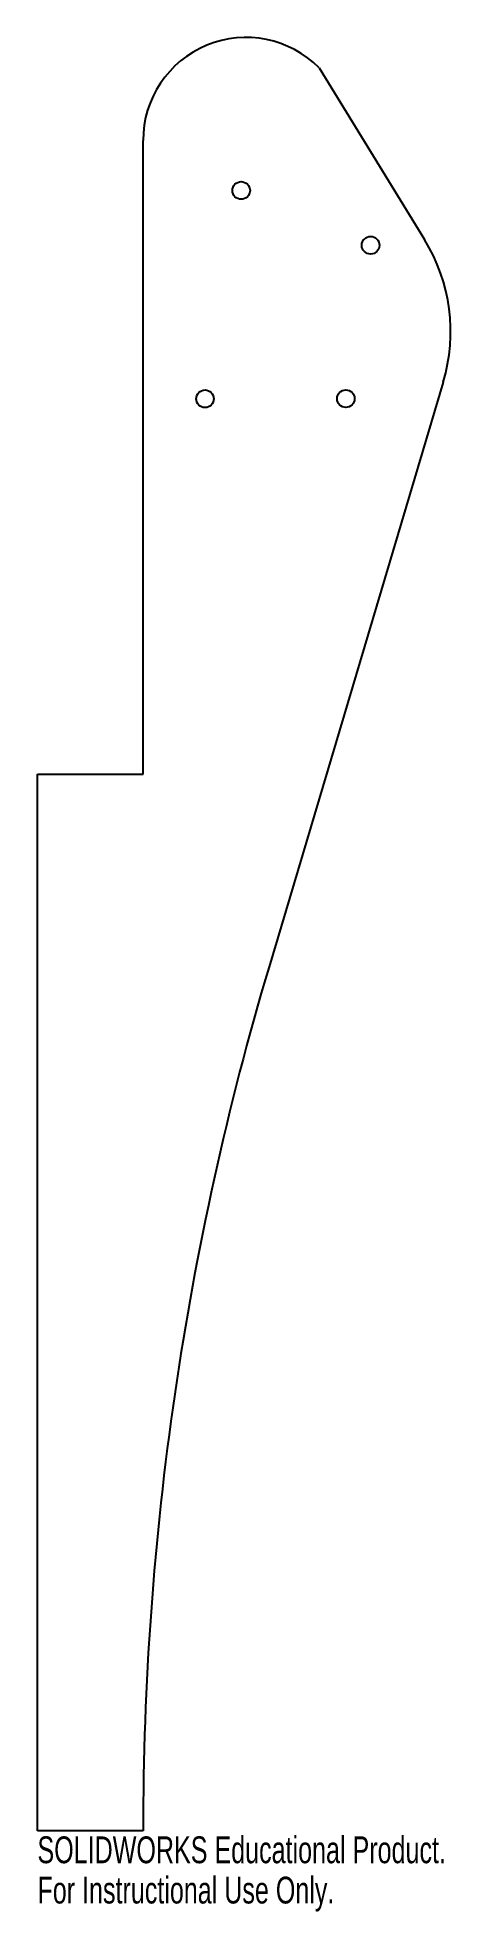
# Model space of a CAD drawing. Header units: inches. Extents: x -0.8 to 2.2, y -12.6 to 0.7.
import ezdxf

# ---------------------------------------------------------------- set-up
doc = ezdxf.new("R2010")
doc.units = ezdxf.units.IN
doc.header["$MEASUREMENT"] = 0
doc.styles.add('SLDTEXTSTYLE0', font='TXT', dxfattribs={"width": 0.7})

msp = doc.modelspace()

# ---------------------------------------------------------------- linework, layer by layer
at = {"color": 7, "linetype": 'Continuous', "lineweight": 25}
for p, q in [((1.25, 0.515), (1.999, -0.704)), ((0, -4.5), (0, 0)), ((2.131, -1.715), (0.895, -5.866)), ((-0.75, -4.5), (0, -4.5)), ((-0.75, -12), (-0.75, -4.5)), ((0, -12), (-0.75, -12))]:
    msp.add_line(p, q, dxfattribs=at)
for centre in [(0.697, -0.355), (1.616, -0.744), (0.44, -1.834), (1.44, -1.833)]:
    msp.add_circle(centre, 0.0625, dxfattribs=at)
for centre, radius, start, end in [((0.731, 0), 0.731, 44.7603, 180), ((0.934, -1.358), 1.25, 343.4055, 31.5614), ((21.479, -12), 21.479, 163.4055, 180)]:
    msp.add_arc(centre, radius, start, end, dxfattribs=at)

# ---------------------------------------------------------------- texts
at = {"color": 7, "linetype": 'Continuous', "char_height": 0.1903, "attachment_point": 1, "style": 'SLDTEXTSTYLE0'}
for s, insert in [('SOLIDWORKS Educational Product.', (-0.75, -12.04)), ('For Instructional Use Only.', (-0.75, -12.326))]:
    msp.add_mtext(s, dxfattribs=dict(at, insert=insert))

doc.saveas('drawing.dxf')
